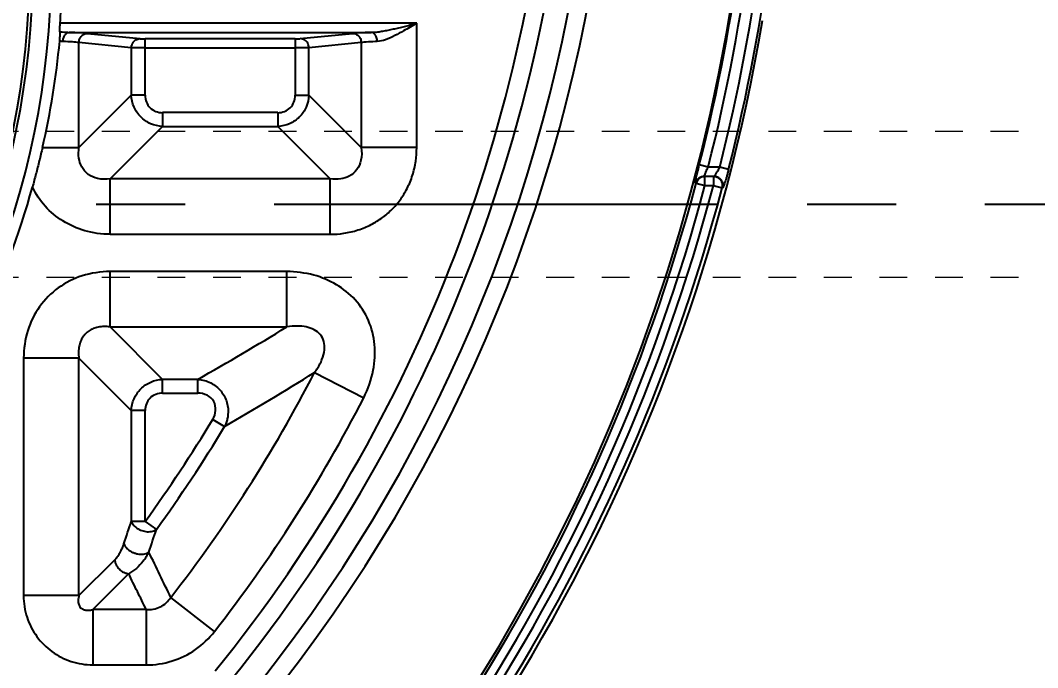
# Model space of a CAD drawing. Header units: millimetres. Extents: x 3267 to 5677, y -4731 to 2600.
# Drawn here: x 4552.9 to 4608.8, y -252.5 to -217 of the extents above; entities that cross this region are included whole.
import ezdxf

# ---------------------------------------------------------------- set-up
doc = ezdxf.new("R2010")
doc.units = ezdxf.units.MM
doc.header["$LTSCALE"] = 16.335
doc.header["$PDMODE"] = 3
doc.header["$PDSIZE"] = 0.3125
doc.linetypes.add('CENTER', pattern=[0.6, 0.375, -0.075, 0.075, -0.075])
doc.linetypes.add('HIDDEN', pattern=[0.2, 0.1, -0.1])
doc.layers.get('0').update_dxf_attribs({"linetype": 'CONTINUOUS'})
doc.layers.get('Defpoints').update_dxf_attribs({"linetype": 'CONTINUOUS'})
doc.layers.add('21', color=7, linetype='CONTINUOUS')
doc.layers.add('cool', color=153, linetype='HIDDEN', lineweight=9)
doc.styles.get("Standard").update_dxf_attribs({"font": 'txt', "width": 0.8})
doc.dimstyles.get("Standard").update_dxf_attribs({"dimtxt": 0.15625, "dimasz": 0.1875, "dimexe": 0.125, "dimexo": 0.0625, "dimtad": 0, "dimtih": 1, "dimtoh": 1, "dimdsep": 46, "dimtxsty": 'Standard', "dimcen": 0.09, "dimadec": 0, "dimazin": 0, "dimtp": 0.01, "dimtm": 0.01, "dimtfac": 1, "dimtofl": 0, "dimtmove": 0, "dimatfit": 3, "dimfxl": 0, "dimtolj": 1, "dimarcsym": 0})

# ---------------------------------------------------------------- blocks, each defined once
blk = doc.blocks.new('*D203')
at = {"color": 4, "lineweight": -2}
blk.add_line((4629.211, -227.077), (4661.185, -227.077), dxfattribs=at)
at = {"layer": 'Defpoints', "color": 0}
for p in [(4492.764, -205.077), (4629.211, -227.077), (4661.185, -227.077)]:
    blk.add_point(p, dxfattribs=at)
at = {"color": 6, "insert": (4668.518, -227.077), "char_height": 5, "attachment_point": 5}
blk.add_mtext('\\A1;22.00', dxfattribs=at)
blk = doc.blocks.new('*D204')
at = {"color": 4, "lineweight": -2}
blk.add_line((4632.838, -262.077), (4661.185, -262.077), dxfattribs=at)
at = {"layer": 'Defpoints', "color": 0}
for p in [(4492.764, -205.077), (4632.838, -262.077), (4661.185, -262.077)]:
    blk.add_point(p, dxfattribs=at)
at = {"color": 6, "insert": (4668.518, -262.077), "char_height": 5, "attachment_point": 5}
blk.add_mtext('\\A1;57.00', dxfattribs=at)
blk = doc.blocks.new('*D205')
at = {"color": 4, "lineweight": -2}
for p, q in [((4553.348, -286.835), (4641.185, -286.835)), ((4641.185, -286.835), (4651.185, -286.865)), ((4651.185, -286.865), (4661.185, -286.865))]:
    blk.add_line(p, q, dxfattribs=at)
at = {"layer": 'Defpoints', "color": 0}
for p in [(4492.764, -205.077), (4553.348, -286.835), (4661.185, -286.865)]:
    blk.add_point(p, dxfattribs=at)
at = {"color": 6, "insert": (4668.518, -286.865), "char_height": 5, "attachment_point": 5}
blk.add_mtext('\\A1;81.76', dxfattribs=at)
blk = doc.blocks.new('*D206')
at = {"color": 4, "lineweight": -2}
blk.add_line((4588.159, -303.077), (4661.185, -303.077), dxfattribs=at)
at = {"layer": 'Defpoints', "color": 0}
for p in [(4492.764, -205.077), (4588.159, -303.077), (4661.185, -303.077)]:
    blk.add_point(p, dxfattribs=at)
at = {"color": 6, "insert": (4668.518, -303.077), "char_height": 5, "attachment_point": 5}
blk.add_mtext('\\A1;98.00', dxfattribs=at)
blk = doc.blocks.new('*D207')
at = {"color": 4, "lineweight": -2}
blk.add_line((4619.098, -323.077), (4661.185, -323.077), dxfattribs=at)
at = {"layer": 'Defpoints', "color": 0}
for p in [(4492.764, -205.077), (4619.098, -323.077), (4661.185, -323.077)]:
    blk.add_point(p, dxfattribs=at)
at = {"color": 6, "insert": (4669.185, -323.077), "char_height": 5, "attachment_point": 5}
blk.add_mtext('\\A1;118.00', dxfattribs=at)
blk = doc.blocks.new('*D209')
at = {"color": 4, "lineweight": -2}
blk.add_line((4621.264, -318.739), (4621.264, -368.573), dxfattribs=at)
at = {"layer": 'Defpoints', "color": 0}
for p in [(4492.764, -205.077), (4621.264, -318.739), (4621.264, -368.573)]:
    blk.add_point(p, dxfattribs=at)
at = {"color": 6, "insert": (4621.264, -377.573), "char_height": 5, "attachment_point": 5, "rotation": 90}
blk.add_mtext('\\A1;128.50', dxfattribs=at)

msp = doc.modelspace()

# ---------------------------------------------------------------- linework, layer by layer
at = {"color": 6, "linetype": 'Continuous'}
for p, q in [((4574.68, -217.149), (4555.11, -217.149)), ((4574.68, -223.972), (4574.68, -217.149)), ((4555.61, -217.651), (4572.175, -217.651)), ((4556.621, -217.705), (4559.494, -217.996)), ((4568.291, -217.996), (4571.164, -217.705)), ((4559.019, -218.499), (4556.146, -218.207)), ((4556.146, -223.972), (4556.146, -218.207)), ((4568.006, -218.003), (4559.779, -218.003)), ((4559.779, -221.099), (4559.779, -218.003)), ((4568.006, -218.003), (4568.006, -221.099)), ((4571.639, -218.207), (4568.766, -218.499)), ((4571.639, -218.207), (4571.639, -223.972)), ((4559.019, -218.499), (4559.019, -221.099)), ((4559.779, -218.506), (4568.006, -218.506)), ((4568.766, -221.099), (4568.766, -218.499)), ((4556.146, -223.972), (4559.019, -221.099)), ((4559.772, -221.099), (4559.019, -221.099)), ((4568.006, -221.099), (4568.766, -221.099)), ((4568.766, -221.099), (4571.639, -223.972)), ((4567.055, -222.049), (4560.729, -222.049)), ((4560.729, -222.049), (4560.729, -222.809)), ((4567.055, -222.056), (4567.055, -222.809)), ((4560.729, -222.809), (4557.856, -225.682)), ((4560.729, -222.809), (4567.055, -222.809)), ((4569.928, -225.682), (4567.055, -222.809)), ((4554.143, -223.972), (4556.146, -223.972)), ((4574.68, -223.972), (4571.639, -223.972)), ((4590.672, -225.047), (4590.188, -224.923)), ((4591.309, -225.047), (4590.672, -225.047)), ((4591.793, -225.17), (4591.309, -225.047)), ((4569.928, -225.682), (4557.856, -225.682)), ((4557.856, -228.723), (4557.856, -225.682)), ((4569.928, -228.723), (4569.928, -225.682)), ((4589.983, -225.918), (4590.016, -225.918)), ((4590.016, -225.918), (4590.498, -226.047)), ((4590.995, -225.547), (4590.466, -225.547)), ((4590.498, -226.047), (4590.498, -225.547)), ((4590.498, -226.047), (4590.963, -226.047)), ((4590.963, -225.547), (4590.963, -226.047)), ((4590.963, -226.047), (4591.445, -226.175)), ((4557.856, -228.723), (4569.928, -228.723)), ((4567.552, -230.766), (4557.856, -230.766)), ((4557.856, -233.807), (4557.856, -230.766)), ((4567.552, -233.807), (4567.552, -230.766)), ((4557.856, -233.807), (4567.552, -233.807)), ((4557.856, -233.807), (4560.729, -236.68)), ((4556.146, -235.517), (4553.105, -235.517)), ((4553.105, -235.517), (4553.105, -248.54)), ((4559.019, -238.39), (4556.146, -235.517)), ((4556.146, -248.54), (4556.146, -235.517)), ((4562.665, -236.68), (4560.729, -236.68)), ((4560.729, -237.433), (4560.729, -236.68)), ((4562.665, -237.44), (4562.665, -236.68)), ((4569.072, -236.301), (4571.775, -237.695)), ((4560.729, -237.44), (4562.665, -237.44)), ((4559.779, -238.39), (4559.019, -238.39)), ((4559.019, -238.39), (4559.019, -244.467)), ((4559.779, -244.467), (4559.779, -238.39)), ((4563.487, -238.884), (4564.131, -239.27)), ((4559.779, -244.467), (4559.019, -244.467)), ((4559.779, -244.467), (4560.394, -244.915)), ((4556.146, -248.54), (4558.108, -246.578)), ((4558.868, -247.338), (4556.906, -249.3)), ((4556.146, -248.54), (4553.105, -248.54)), ((4563.584, -250.508), (4561.184, -248.64)), ((4559.835, -249.3), (4556.906, -249.3)), ((4556.906, -249.3), (4556.906, -252.341)), ((4559.835, -249.3), (4559.835, -252.341)), ((4556.906, -252.341), (4559.835, -252.341))]:
    msp.add_line(p, q, dxfattribs=at)
for points in [[(4590.175, -225.641), (4590.31, -225.572), (4590.466, -225.547)], [(4590.995, -225.547), (4591.133, -225.566), (4591.26, -225.623)]]:
    msp.add_lwpolyline(points, dxfattribs=at)
for centre, radius, start, end in [((4498.768, -200.047), 86.814, 316.84438, 88.8719), ((4498.768, -200.047), 85.826, 320.71572, 88.869), ((4492.738, -200.047), 100.5, 318.73061, 41.26939), ((4492.738, -200.047), 100.575, 345.67967, 14.32033), ((4492.738, -200.047), 101.074, 345.67967, 14.32033), ((4492.738, -200.047), 101.691, 345.76839, 14.23161), ((4492.738, -200.047), 102.191, 345.76839, 14.23161), ((4498.768, -200.047), 84.503, 318.59014, 357.24672), ((4498.768, -200.047), 83.513, 320.94649, 357.24672), ((4509.823, -214.117), 44.794, 270, 360), ((4509.823, -214.117), 43.789, 270, 0), ((4509.823, -214.117), 43.61, 270, 0), ((4509.823, -214.117), 45.389, 356.1694, 358.1184), ((4492.738, -200.047), 102.331, 308.71229, 350.46832), ((4509.822, -213.801), 45.473, 347.0757, 354.5365), ((4492.738, -200.047), 100.659, 308.87662, 345.10415), ((4492.738, -200.047), 101.159, 308.82167, 345.10655), ((4492.738, -200.047), 101.607, 308.77954, 345.1738), ((4590.466, -226.046), 0.499, 90.0275, 165.1765), ((4590.499, -226.046), 0.499, 90.0292, 165.1822), ((4590.962, -226.046), 0.5, 345.1738, 89.9561), ((4590.993, -226.047), 0.502, 345.2326, 359.9882), ((4509.823, -214.117), 45.389, 334.3656, 344.649), ((4492.738, -200.047), 102.106, 308.72267, 345.17618), ((4476.813, -85.03), 174.265, 299.51501, 301.37912), ((4498.768, -200.047), 79.102, 322.09775, 332.72078), ((4476.822, -88.377), 174.332, 300.05446, 301.94917), ((4498.768, -200.047), 82.142, 322.09776, 332.7208), ((4498.768, -200.047), 75.468, 323.94255, 329.06705), ((4498.768, -200.047), 76.229, 323.94255, 329.0325), ((4406.789, -194.918), 160.09, 341.50875, 341.97046), ((4408.831, -195.093), 159.541, 341.33554, 341.80306), ((4250.383, -397.133), 344.452, 25.53734, 25.99735)]:
    msp.add_arc(centre, radius, start, end, dxfattribs=at)
for points, knots in [([(4555.101, -217.605), (4555.097, -217.568), (4555.096, -217.478), (4555.1, -217.326), (4555.106, -217.211), (4555.11, -217.149)], [0, 0, 0, 0, 0.243746, 0.591697, 1, 1, 1, 1]), ([(4572.175, -217.651), (4572.23, -217.65), (4572.376, -217.643), (4572.617, -217.616), (4572.899, -217.571), (4573.19, -217.514), (4573.485, -217.449), (4573.782, -217.378), (4574.08, -217.304), (4574.379, -217.227), (4574.579, -217.175), (4574.68, -217.149)], [0, 0, 0, 0, 0.064898, 0.17129, 0.283498, 0.40001, 0.518673, 0.637977, 0.757885, 0.878521, 1, 1, 1, 1]), ([(4574.68, -217.149), (4574.442, -217.292), (4574.049, -217.527), (4573.483, -217.837), (4573.008, -218.062), (4572.669, -218.141), (4572.514, -218.153)], [0, 0, 0, 0, 0.345956, 0.571511, 0.805533, 1, 1, 1, 1]), ([(4555.088, -218.131), (4555.095, -218.062), (4555.104, -217.933), (4555.108, -217.757), (4555.105, -217.65), (4555.101, -217.605)], [0, 0, 0, 0, 0.391304, 0.738438, 1, 1, 1, 1]), ([(4555.101, -217.605), (4555.144, -217.611), (4555.313, -217.634), (4555.483, -217.649), (4555.609, -217.651)], [0, 0, 0, 0, 0.258115, 1, 1, 1, 1]), ([(4555.271, -218.153), (4555.272, -218.092), (4555.292, -217.969), (4555.371, -217.768), (4555.516, -217.655), (4555.61, -217.651)], [0, 0, 0, 0, 0.285515, 0.567603, 1, 1, 1, 1]), ([(4556.621, -217.705), (4556.538, -217.697), (4556.341, -217.682), (4556.004, -217.665), (4555.75, -217.656), (4555.61, -217.651)], [0, 0, 0, 0, 0.247178, 0.583554, 1, 1, 1, 1]), ([(4556.155, -218.112), (4556.166, -218.056), (4556.209, -217.947), (4556.347, -217.772), (4556.515, -217.706), (4556.621, -217.705)], [0, 0, 0, 0, 0.257825, 0.520711, 1, 1, 1, 1]), ([(4572.175, -217.651), (4572.035, -217.656), (4571.78, -217.665), (4571.443, -217.682), (4571.247, -217.697), (4571.164, -217.705)], [0, 0, 0, 0, 0.416643, 0.753002, 1, 1, 1, 1]), ([(4571.164, -217.705), (4571.182, -217.705), (4571.237, -217.709), (4571.326, -217.732), (4571.407, -217.776), (4571.462, -217.819), (4571.498, -217.854), (4571.531, -217.892), (4571.572, -217.951), (4571.607, -218.024), (4571.624, -218.086), (4571.629, -218.112)], [0, 0, 0, 0, 0.079979, 0.248954, 0.410434, 0.487532, 0.561726, 0.63633, 0.714719, 0.88156, 1, 1, 1, 1]), ([(4572.514, -218.153), (4572.513, -218.135), (4572.51, -218.077), (4572.494, -217.984), (4572.464, -217.898), (4572.434, -217.839), (4572.411, -217.8), (4572.384, -217.765), (4572.346, -217.723), (4572.289, -217.68), (4572.225, -217.656), (4572.186, -217.652), (4572.175, -217.651)], [0, 0, 0, 0, 0.085409, 0.26294, 0.424213, 0.497163, 0.564604, 0.629583, 0.694794, 0.823757, 0.949582, 1, 1, 1, 1]), ([(4555.271, -218.153), (4555.251, -218.153), (4555.211, -218.15), (4555.15, -218.143), (4555.109, -218.135), (4555.088, -218.131)], [0, 0, 0, 0, 0.320018, 0.653165, 1, 1, 1, 1]), ([(4556.146, -218.207), (4556.028, -218.193), (4555.736, -218.173), (4555.445, -218.16), (4555.271, -218.153)], [0, 0, 0, 0, 0.405523, 1, 1, 1, 1]), ([(4556.146, -218.207), (4556.146, -218.196), (4556.146, -218.175), (4556.15, -218.143), (4556.153, -218.122), (4556.155, -218.112)], [0, 0, 0, 0, 0.3332, 0.666344, 1, 1, 1, 1]), ([(4559.019, -218.499), (4559.02, -218.413), (4559.064, -218.24), (4559.243, -218.048), (4559.412, -217.997), (4559.494, -217.996)], [0, 0, 0, 0, 0.340895, 0.67491, 1, 1, 1, 1]), ([(4559.494, -217.996), (4559.515, -217.998), (4559.568, -218.001), (4559.663, -218.003), (4559.737, -218.003), (4559.779, -218.003)], [0, 0, 0, 0, 0.218656, 0.559103, 1, 1, 1, 1]), ([(4568.006, -218.003), (4568.046, -218.003), (4568.118, -218.003), (4568.213, -218.001), (4568.268, -217.999), (4568.291, -217.996)], [0, 0, 0, 0, 0.418518, 0.764617, 1, 1, 1, 1]), ([(4568.766, -218.499), (4568.765, -218.413), (4568.72, -218.24), (4568.542, -218.048), (4568.373, -217.997), (4568.291, -217.996)], [0, 0, 0, 0, 0.340642, 0.673146, 1, 1, 1, 1]), ([(4571.639, -218.207), (4571.639, -218.196), (4571.638, -218.175), (4571.635, -218.143), (4571.631, -218.122), (4571.629, -218.112)], [0, 0, 0, 0, 0.333078, 0.666157, 1, 1, 1, 1]), ([(4572.514, -218.153), (4572.474, -218.155), (4572.271, -218.163), (4571.979, -218.177), (4571.727, -218.197), (4571.639, -218.207)], [0, 0, 0, 0, 0.134299, 0.697009, 1, 1, 1, 1]), ([(4559.779, -218.506), (4559.672, -218.507), (4559.475, -218.508), (4559.221, -218.505), (4559.075, -218.502), (4559.019, -218.499)], [0, 0, 0, 0, 0.423984, 0.776998, 1, 1, 1, 1]), ([(4568.766, -218.499), (4568.71, -218.502), (4568.564, -218.505), (4568.311, -218.508), (4568.113, -218.507), (4568.006, -218.506)], [0, 0, 0, 0, 0.222217, 0.574911, 1, 1, 1, 1]), ([(4560.729, -222.809), (4560.507, -222.8), (4560.065, -222.697), (4559.508, -222.317), (4559.13, -221.76), (4559.028, -221.32), (4559.019, -221.099)], [0, 0, 0, 0, 0.252533, 0.50094, 0.748906, 1, 1, 1, 1]), ([(4568.766, -221.099), (4568.756, -221.321), (4568.654, -221.763), (4568.274, -222.32), (4567.716, -222.698), (4567.276, -222.8), (4567.055, -222.809)], [0, 0, 0, 0, 0.252533, 0.50094, 0.748906, 1, 1, 1, 1]), ([(4554.143, -223.974), (4554.087, -224.216), (4553.972, -224.698), (4553.787, -225.417), (4553.658, -225.895), (4553.593, -226.132)], [0, 0, 0, 0, 0.334437, 0.66784, 1, 1, 1, 1]), ([(4557.856, -225.682), (4557.629, -225.715), (4557.201, -225.716), (4556.634, -225.474), (4556.274, -225.055), (4556.11, -224.529), (4556.118, -224.164), (4556.146, -223.972)], [0, 0, 0, 0, 0.240015, 0.434935, 0.625375, 0.797409, 1, 1, 1, 1]), ([(4569.928, -228.723), (4570.181, -228.723), (4570.699, -228.686), (4571.46, -228.51), (4572.171, -228.217), (4572.795, -227.831), (4573.329, -227.374), (4573.788, -226.839), (4574.177, -226.209), (4574.471, -225.492), (4574.643, -224.733), (4574.68, -224.219), (4574.68, -223.972)], [0, 0, 0, 0, 0.101243, 0.207278, 0.311362, 0.408018, 0.499665, 0.591828, 0.689541, 0.794718, 0.900878, 1, 1, 1, 1]), ([(4571.639, -223.972), (4571.671, -224.199), (4571.672, -224.627), (4571.431, -225.194), (4571.011, -225.554), (4570.485, -225.718), (4570.12, -225.71), (4569.928, -225.682)], [0, 0, 0, 0, 0.240015, 0.434935, 0.625375, 0.797409, 1, 1, 1, 1]), ([(4589.983, -225.918), (4589.981, -225.918), (4589.977, -225.909), (4589.978, -225.884), (4589.984, -225.824), (4590.001, -225.733), (4590.025, -225.61), (4590.057, -225.463), (4590.111, -225.231), (4590.156, -225.049), (4590.188, -224.923)], [0, 0, 0, 0, 0.006669, 0.022147, 0.081404, 0.175275, 0.299175, 0.448372, 0.618098, 1, 1, 1, 1]), ([(4590.466, -225.547), (4590.443, -225.547), (4590.519, -225.401), (4590.544, -225.287), (4590.627, -225.125), (4590.672, -225.047)], [0, 0, 0, 0, 0.12529, 0.502346, 1, 1, 1, 1]), ([(4590.995, -225.547), (4591.002, -225.547), (4591.018, -225.53), (4591.042, -225.502), (4591.076, -225.454), (4591.115, -225.393), (4591.16, -225.319), (4591.227, -225.203), (4591.276, -225.111), (4591.309, -225.047)], [0, 0, 0, 0, 0.033177, 0.100368, 0.198666, 0.323749, 0.471059, 0.635969, 1, 1, 1, 1]), ([(4591.793, -225.17), (4591.776, -225.235), (4591.743, -225.363), (4591.692, -225.548), (4591.644, -225.716), (4591.599, -225.865), (4591.559, -225.988), (4591.529, -226.073), (4591.508, -226.125), (4591.496, -226.151), (4591.488, -226.166), (4591.481, -226.175), (4591.478, -226.175)], [0, 0, 0, 0, 0.19269, 0.375302, 0.543164, 0.691609, 0.815975, 0.911631, 0.947275, 0.974077, 0.991602, 1, 1, 1, 1]), ([(4591.495, -226.047), (4591.495, -225.981), (4591.464, -225.848), (4591.322, -225.627), (4591.119, -225.547), (4590.995, -225.547)], [0, 0, 0, 0, 0.254315, 0.518222, 1, 1, 1, 1]), ([(4557.856, -228.723), (4557.387, -228.723), (4556.475, -228.596), (4555.247, -228.055), (4554.245, -227.23), (4553.778, -226.513), (4553.593, -226.133)], [0, 0, 0, 0, 0.268128, 0.518409, 0.758306, 1, 1, 1, 1]), ([(4557.856, -230.766), (4557.338, -230.775), (4556.323, -230.917), (4554.965, -231.6), (4553.92, -232.655), (4553.253, -234.005), (4553.113, -235.007), (4553.105, -235.517)], [0, 0, 0, 0, 0.208483, 0.404843, 0.600094, 0.795029, 1, 1, 1, 1]), ([(4571.775, -237.695), (4572.006, -237.212), (4572.363, -236.259), (4572.433, -234.781), (4572.105, -233.426), (4571.358, -232.274), (4570.294, -231.432), (4569.002, -230.886), (4568.05, -230.777), (4567.552, -230.766)], [0, 0, 0, 0, 0.162504, 0.304475, 0.442763, 0.579288, 0.712903, 0.848756, 1, 1, 1, 1]), ([(4557.856, -233.807), (4557.742, -233.79), (4557.522, -233.775), (4557.209, -233.806), (4556.934, -233.886), (4556.699, -234.009), (4556.503, -234.17), (4556.344, -234.367), (4556.223, -234.602), (4556.144, -234.876), (4556.114, -235.186), (4556.129, -235.404), (4556.146, -235.517)], [0, 0, 0, 0, 0.119678, 0.228044, 0.32566, 0.415442, 0.501402, 0.587489, 0.677275, 0.774244, 0.88138, 1, 1, 1, 1]), ([(4569.482, -235.59), (4569.548, -235.424), (4569.637, -235.095), (4569.619, -234.604), (4569.41, -234.197), (4569.05, -233.933), (4568.615, -233.788), (4568.105, -233.739), (4567.746, -233.774), (4567.553, -233.807)], [0, 0, 0, 0, 0.158587, 0.29758, 0.425017, 0.549053, 0.683176, 0.82641, 1, 1, 1, 1]), ([(4569.073, -236.301), (4569.13, -236.226), (4569.236, -236.073), (4569.374, -235.835), (4569.449, -235.672), (4569.482, -235.59)], [0, 0, 0, 0, 0.344653, 0.678987, 1, 1, 1, 1]), ([(4559.019, -238.39), (4559.028, -238.168), (4559.131, -237.726), (4559.511, -237.169), (4560.068, -236.791), (4560.508, -236.689), (4560.729, -236.68)], [0, 0, 0, 0, 0.252536, 0.500941, 0.748907, 1, 1, 1, 1]), ([(4562.664, -236.68), (4562.909, -236.696), (4563.395, -236.829), (4563.971, -237.29), (4564.306, -237.929), (4564.347, -238.402), (4564.322, -238.632)], [0, 0, 0, 0, 0.258961, 0.514036, 0.756502, 1, 1, 1, 1]), ([(4564.322, -238.632), (4564.314, -238.705), (4564.29, -238.851), (4564.225, -239.066), (4564.165, -239.203), (4564.131, -239.27)], [0, 0, 0, 0, 0.329767, 0.662276, 1, 1, 1, 1]), ([(4559.019, -244.467), (4559.046, -244.551), (4559.152, -244.713), (4559.383, -244.891), (4559.663, -245.007), (4559.865, -245.036), (4559.964, -245.036)], [0, 0, 0, 0, 0.228352, 0.481105, 0.744057, 1, 1, 1, 1]), ([(4559.964, -245.036), (4560.018, -245.036), (4560.123, -245.027), (4560.27, -244.987), (4560.356, -244.942), (4560.394, -244.915)], [0, 0, 0, 0, 0.36, 0.694121, 1, 1, 1, 1]), ([(4558.108, -246.578), (4558.121, -246.564), (4558.156, -246.527), (4558.213, -246.461), (4558.28, -246.373), (4558.352, -246.264), (4558.429, -246.13), (4558.512, -245.963), (4558.573, -245.813), (4558.606, -245.717), (4558.615, -245.692)], [0, 0, 0, 0, 0.056621, 0.148085, 0.254374, 0.379376, 0.527888, 0.706104, 0.922623, 1, 1, 1, 1]), ([(4558.615, -245.692), (4558.617, -245.7), (4558.635, -245.753), (4558.687, -245.85), (4558.788, -245.968), (4558.914, -246.071), (4559.031, -246.139), (4559.129, -246.183), (4559.202, -246.21), (4559.276, -246.232), (4559.38, -246.256), (4559.475, -246.267), (4559.543, -246.269), (4559.557, -246.269)], [0, 0, 0, 0, 0.020882, 0.143773, 0.277696, 0.417739, 0.557489, 0.625353, 0.690991, 0.756629, 0.824491, 0.964232, 1, 1, 1, 1]), ([(4559.982, -246.15), (4559.895, -246.327), (4559.691, -246.649), (4559.315, -247.056), (4559.021, -247.259), (4558.868, -247.338)], [0, 0, 0, 0, 0.358358, 0.68691, 1, 1, 1, 1]), ([(4559.557, -246.269), (4559.598, -246.268), (4559.691, -246.263), (4559.838, -246.23), (4559.936, -246.182), (4559.982, -246.15)], [0, 0, 0, 0, 0.273319, 0.624028, 1, 1, 1, 1]), ([(4558.108, -246.578), (4558.109, -246.588), (4558.117, -246.656), (4558.15, -246.781), (4558.23, -246.94), (4558.337, -247.077), (4558.445, -247.17), (4558.535, -247.228), (4558.603, -247.264), (4558.674, -247.294), (4558.762, -247.321), (4558.827, -247.334), (4558.868, -247.338)], [0, 0, 0, 0, 0.026687, 0.177791, 0.331625, 0.483202, 0.62785, 0.696498, 0.762222, 0.827521, 0.894843, 1, 1, 1, 1]), ([(4553.105, -248.54), (4553.111, -248.943), (4553.23, -249.746), (4553.786, -250.818), (4554.631, -251.662), (4555.702, -252.216), (4556.503, -252.335), (4556.906, -252.341)], [0, 0, 0, 0, 0.203555, 0.401999, 0.598657, 0.796886, 1, 1, 1, 1]), ([(4556.146, -248.54), (4556.134, -248.583), (4556.114, -248.668), (4556.101, -248.794), (4556.105, -248.913), (4556.127, -249.022), (4556.169, -249.121), (4556.232, -249.205), (4556.315, -249.271), (4556.415, -249.316), (4556.526, -249.34), (4556.647, -249.345), (4556.775, -249.332), (4556.862, -249.312), (4556.906, -249.3)], [0, 0, 0, 0, 0.096239, 0.185649, 0.269316, 0.348021, 0.422242, 0.495485, 0.56993, 0.645966, 0.726082, 0.811192, 0.902123, 1, 1, 1, 1]), ([(4559.835, -249.3), (4560.093, -249.322), (4560.634, -249.225), (4561.043, -248.858), (4561.184, -248.64)], [0, 0, 0, 0, 0.500002, 1, 1, 1, 1]), ([(4559.835, -252.341), (4560.315, -252.341), (4561.276, -252.196), (4562.583, -251.557), (4563.288, -250.887), (4563.584, -250.508)], [0, 0, 0, 0, 0.334759, 0.664989, 1, 1, 1, 1])]:
    msp.add_open_spline(points, degree=3, knots=knots, dxfattribs=at)
for points in [[(4559.772, -221.099), (4559.772, -221.354), (4559.97, -221.859), (4560.474, -222.056), (4560.729, -222.056)], [(4567.055, -222.056), (4567.31, -222.056), (4567.815, -221.858), (4568.013, -221.354), (4568.013, -221.099)], [(4591.445, -226.175), (4591.456, -226.175), (4591.464, -226.188), (4591.474, -226.188)], [(4560.729, -237.433), (4560.474, -237.433), (4559.97, -237.631), (4559.772, -238.135), (4559.772, -238.39)], [(4563.487, -238.884), (4563.671, -238.578), (4563.735, -237.784), (4563.021, -237.431), (4562.665, -237.43)], [(4559.835, -249.3), (4559.674, -248.972), (4559.35, -248.319), (4559.03, -247.664), (4558.868, -247.338)]]:
    msp.add_open_spline(points, degree=3, dxfattribs=at)
at = {"layer": '21', "color": 1, "linetype": 'CENTER', "ltscale": 3.980655}
msp.add_line((4332.764, -227.077), (4652.764, -227.077), dxfattribs=at)
at = {"layer": 'cool', "ltscale": 0.932966}
for p, q in [((4347.094, -223.077), (4638.434, -223.077)), ((4347.094, -231.077), (4638.434, -231.077))]:
    msp.add_line(p, q, dxfattribs=at)

# ---------------------------------------------------------------- dimensions: what is measured, and where the dimension line sits
for feature_location, offset, dtype, picture, middle in [((4629.211, -227.077), (31.974, 0), 0, '*D203', (4668.518, -227.077)), ((4632.838, -262.077), (28.346, 0), 0, '*D204', (4668.518, -262.077)), ((4553.348, -286.835), (107.837, -0.03), 0, '*D205', (4668.518, -286.865)), ((4588.159, -303.077), (73.026, 0), 0, '*D206', (4668.518, -303.077)), ((4619.098, -323.077), (42.087, 0), 0, '*D207', (4669.185, -323.077)), ((4621.264, -318.739), (0, -49.834), 1, '*D209', (4621.264, -377.573))]:
    dim = msp.add_ordinate_dim(feature_location=feature_location, offset=offset, dtype=dtype, origin=(4492.764, -205.077), dimstyle='Standard', override={"dimtxt": 5, "dimasz": 5, "dimexe": 0, "dimexo": 0, "dimgap": 0, "dimtih": 0, "dimtoh": 0, "dimzin": 0, "dimcen": 0, "dimclrd": 4, "dimclre": 4, "dimclrt": 6, "dimadec": 2, "dimtp": 0, "dimtm": 0, "dimtzin": 0})
    dim.commit()
    dim.dimension.update_dxf_attribs({"geometry": picture, "text_midpoint": middle})

doc.saveas('drawing.dxf')
